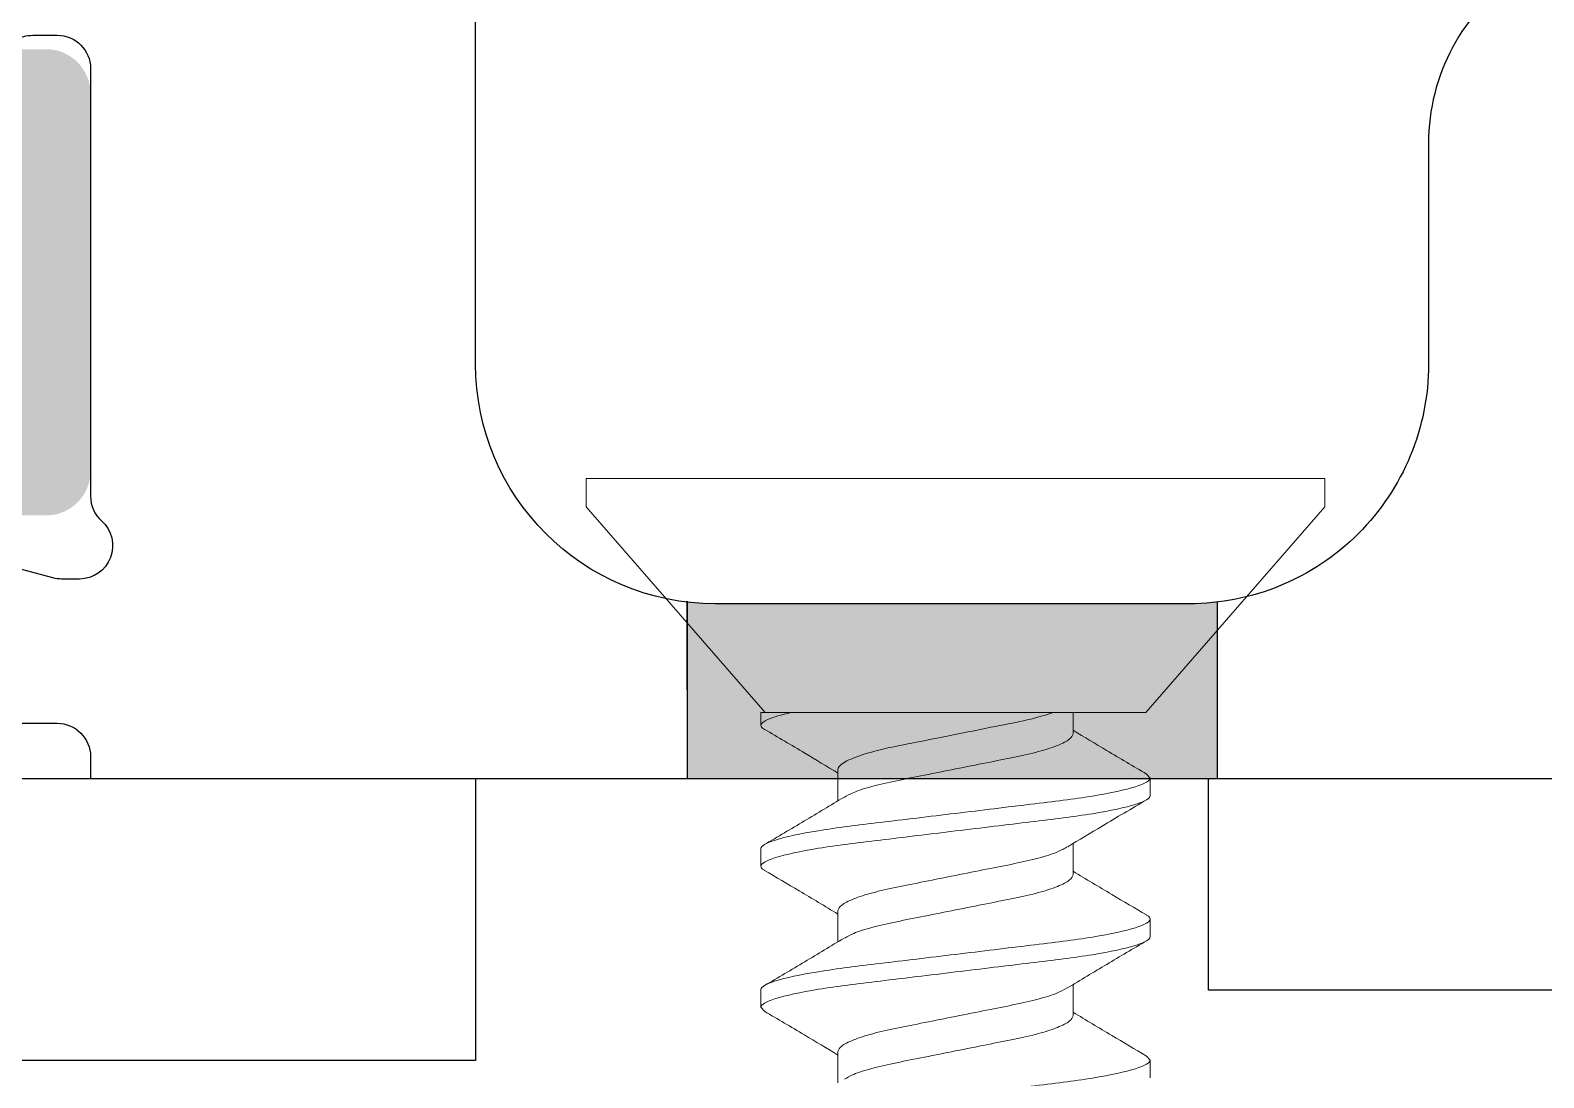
# Model space of a CAD drawing. Extents: x 0 to 79.8, y 0 to 38.2.
# Drawn here: x 10.85 to 11.387, y 29.508 to 29.879 of the extents above; entities that cross this region are included whole.
import ezdxf

# ---------------------------------------------------------------- set-up
doc = ezdxf.new("R2010")
doc.units = 0
doc.header["$MEASUREMENT"] = 0
doc.linetypes.add('SLD-Solid', pattern=[0])
doc.layers.get('0').update_dxf_attribs({"linetype": 'CONTINUOUS'})
for name, color, linetype in [('FRAME', 1, 'CONTINUOUS'), ('I-STRUT', 7, 'CONTINUOUS'), ('TEXT', 7, 'CONTINUOUS'), ('WEEPING', 7, 'CONTINUOUS')]:
    doc.layers.add(name, color=color, linetype=linetype)

# ---------------------------------------------------------------- blocks, each defined once
blk = doc.blocks.new('3749-SILL')
at = {"layer": 'I-STRUT'}
h = blk.add_hatch(color=256, dxfattribs=at)
h.dxf.hatch_style = 1
edge = h.paths.add_edge_path()
edge.add_arc((0.9540000000000077, -0.5239998801021031), 0.06889742808219167, 59.999999999995, 119.9999999999948, ccw=False)
edge.add_line((0.9884487140411125, -0.4643329571275103), (0.985495967123299, -0.4694472648110448))
edge.add_arc((0.9540000000000077, -0.523999880102096), 0.06299193424657525, 30.000000000000625, 59.99999999999619, ccw=False)
edge.add_line((1.008552615291066, -0.4925039129788047), (1.013666922974593, -0.4895511660610055))
edge.add_arc((0.9540000000000077, -0.5239998801021031), 0.06889742808219167, 5.9117155615240335e-12, 30.000000000002785, ccw=False)
edge.add_line((1.022897428082203, -0.523999880102096), (1.01699193424659, -0.523999880102096))
edge.add_arc((0.9540000000000077, -0.523999880102096), 0.06299193424657525, -30.000000000000625, 0, ccw=False)
edge.add_line((1.008552615291066, -0.5554958472253873), (1.013666922974593, -0.5584485941432007))
edge.add_arc((0.9540000000000077, -0.5239998801021031), 0.06889742808219167, 323.1301023541607, 329.99999999999716, ccw=False)
edge.add_arc((1.040613909589055, -0.588960312293878), 0.03936995890410953, 143.1301023541601, 323.1301023541457)
edge.add_arc((0.9540000000000077, -0.5239998801021031), 0.1476373458904107, 323.1301023541566, 343.8304322988947)
edge.add_arc((1.103359578905156, -0.5673068348966197), 0.007873991780821906, 90, 163.8304322988909, ccw=False)
edge.add_line((1.103359578905156, -0.5594328431158004), (1.125148285231191, -0.5594328431158004))
edge.add_arc((1.125148285231191, -0.5909288102390864), 0.03149596712328762, 60.00000000001222, 90, ccw=False)
edge.add_line((1.140896268792829, -0.5636525025935555), (1.213589360971767, -0.6056218789312968))
edge.add_arc((1.21752635686218, -0.5988028020199128), 0.007873991780821906, 239.9999999999947, 270)
edge.add_line((1.21752635686218, -0.606676793800732), (1.225652716438361, -0.606676793800732))
edge.add_arc((1.225652716438361, -0.5909288102390864), 0.01574798356164381, 270, 360)
edge.add_line((1.241400700000014, -0.5909288102390864), (1.241400700000014, -0.4570709499651144))
edge.add_arc((1.225652716438361, -0.4570709499651144), 0.01574798356164381, 0, 90)
edge.add_line((1.225652716438361, -0.4413229664034688), (1.217526356862166, -0.4413229664034759))
edge.add_arc((1.217526356862166, -0.4491969581842881), 0.007873991780821906, 90, 119.9999999999416)
edge.add_line((1.213589360971767, -0.4423778812729111), (1.140896268792829, -0.4843472576106365))
edge.add_arc((1.125148285231191, -0.4570709499651144), 0.03149596712328762, 270, 299.9999999999958, ccw=False)
edge.add_line((1.125148285231191, -0.4885669170883986), (1.103359578905156, -0.4885669170883986))
edge.add_arc((1.103359578905156, -0.4806929253075793), 0.007873991780821906, 196.1695677010595, 270, ccw=False)
edge.add_arc((0.9540000000000077, -0.5239998801021031), 0.1476373458904107, 16.16956770111066, 90)
edge.add_arc((0.9540000000000077, -0.5239998801021031), 0.1476373458904107, 90, 163.8304322988893)
edge.add_arc((0.8046404210948594, -0.4806929253075793), 0.007873991780821906, 270, 343.8304322989405, ccw=False)
edge.add_line((0.8046404210948594, -0.4885669170883986), (0.7828517147688245, -0.4885669170883986))
edge.add_arc((0.7828517147688245, -0.4570709499651144), 0.03149596712328762, 239.9999999999818, 270, ccw=False)
edge.add_line((0.7671037312071718, -0.4843472576106365), (0.6944106390282485, -0.4423778812729111))
edge.add_arc((0.6904736431378353, -0.4491969581842881), 0.007873991780821906, 59.99999999996886, 90)
edge.add_line((0.6904736431378353, -0.4413229664034688), (0.6823472835616542, -0.4413229664034759))
edge.add_arc((0.6823472835616542, -0.4570709499651144), 0.01574798356164381, 90, 180)
edge.add_line((0.6665993000000014, -0.4570709499651144), (0.6665993000000014, -0.5909288102390864))
edge.add_arc((0.6823472835616542, -0.5909288102390864), 0.01574798356164381, 180, 270)
edge.add_line((0.6823472835616542, -0.606676793800732), (0.6904736431378353, -0.606676793800732))
edge.add_arc((0.6904736431378353, -0.5988028020199128), 0.007873991780821906, 270, 300.0000000000052)
edge.add_line((0.6944106390282485, -0.6056218789312968), (0.767103731207186, -0.5636525025935555))
edge.add_arc((0.7828517147688245, -0.5909288102390864), 0.03149596712328762, 90, 119.9999999999878, ccw=False)
edge.add_line((0.7828517147688245, -0.5594328431158004), (0.8046404210948594, -0.5594328431158004))
edge.add_arc((0.8046404210948594, -0.5673068348966197), 0.007873991780821906, 16.1695677011092, 90, ccw=False)
edge.add_arc((0.9540000000000077, -0.5239998801021031), 0.1476373458904107, 196.1695677011054, 216.8698976458435)
edge.add_arc((0.8673860904109603, -0.588960312293878), 0.03936995890410953, 216.8698976458544, 396.8698976458398)
edge.add_arc((0.9540000000000077, -0.5239998801021031), 0.06889742808219167, 209.9999999999977, 216.8698976458392, ccw=False)
edge.add_line((0.8943330770254221, -0.5584485941431936), (0.8994473847089637, -0.5554958472253873))
edge.add_arc((0.9540000000000077, -0.523999880102096), 0.06299193424657525, 180, 210.000000000007, ccw=False)
edge.add_line((0.8910080657534394, -0.523999880102096), (0.8851025719178125, -0.523999880102096))
edge.add_arc((0.9540000000000077, -0.5239998801021031), 0.06889742808219167, 149.9999999999972, 179.9999999999941, ccw=False)
edge.add_line((0.8943330770254221, -0.4895511660610055), (0.8994473847089637, -0.4925039129788047))
edge.add_arc((0.9540000000000077, -0.523999880102096), 0.06299193424657525, 119.99999999999261, 149.999999999993, ccw=False)
edge.add_line((0.9225040328767307, -0.4694472648110448), (0.9195512859589172, -0.4643329571275103))
for points in [[(1.378000000000014, -0.5540004872134574), (1.378000000000014, -0.3659999999999997), (1.378, -0.3119999999999976, 0.414213562373095), (1.358000000000004, -0.2920000000000016), (1.357500000000002, -0.2920000000000087, 0.4142135623732017), (1.337999999999994, -0.3114999999999952), (1.338000000000079, -0.3275000000000006, -0.4142135623732224), (1.31350000000009, -0.3520000000000039), (1.312500000000085, -0.3519999999999897, -0.414213562373095), (1.288000000000096, -0.3275000000000006), (1.288000000000011, -0.0764999999999958, -0.4142135623730526), (1.3125, -0.05200000000000671), (1.313500000000005, -0.0519999999999925, -0.4142135623730949), (1.337999999999994, -0.07650000000001), (1.33799999999998, -0.09250000000000114, 0.4142135623733084), (1.357500000000002, -0.112000000000009), (1.358500000000006, -0.1119999999999948, 0.4142135623733084), (1.378000000000014, -0.09250000000000114), (1.378000000000014, -0.03000000000000114, 0.414213562373017), (1.338000000000008, 0.009999999999990905), (1.315242367150461, 0.009999999999990905), (1.298000000000012, 0.009999999999990905, 0.4142135623731044), (1.173000000000012, -0.1150000000000126)], [(1.214738686567742, -0.4381108614683598, -0.1378721067474893), (1.220889869810634, -0.4363818418366989), (1.229594768500277, -0.436381841836706, -0.414213562373095), (1.241401043983444, -0.448188117319873), (1.241401043983444, -0.599811642884335, 0.213421765283858), (1.245336469144505, -0.6086115210648249, -0.6885002580693733), (1.237465618822384, -0.6292176747285172), (1.23114909415483, -0.6292176747285101, -0.06554346281524685), (1.228093405208057, -0.6288153856468188), (1.152290178489039, -0.6085039722637777, -0.2679491924307935)], [(1.194175942050762, -0.6803782018222595), (1.229594768500277, -0.6803782018222524, -0.4142135623732713), (1.241401043983444, -0.6921844773054335), (1.241401043983444, -0.7000004872134671), (1.89800000000001, -0.70000048721346, 0.4142135623733031), (1.908000000000015, -0.6900004872134691), (1.908000000000015, -0.656000487213463, 0.4142135623734073), (1.89800000000001, -0.646000487213465), (1.788000000000011, -0.6460004872134721, -0.414213562372991), (1.77800000000002, -0.6360004872134599), (1.77800000000002, -0.4746324154477151, -0.5285491067761589), (1.791654390344974, -0.4653240626822353), (1.886152975448056, -0.5024235072041847, 0.5285491067762694), (1.908000000000001, -0.4875301427794199), (1.908000000000015, 0, 0.4142135623734073)], [(1.748000000000019, -0.4147658972593291, 0.2504916501726727), (1.716000000000008, -0.474632415447708), (1.716000000000008, -0.5530004872134668, -0.4142135623731071), (1.631000000000014, -0.6380004872134695), (1.462999999999994, -0.6380004872134624, -0.4142135623730828), (1.377999999999986, -0.5530004872134597)]]:
    blk.add_lwpolyline(points, format="xyb")
blk = doc.blocks.new('25559')
at = {"color": 7, "linetype": 'SLD-Solid', "lineweight": 15}
for p, q in [((0.00999998447932171, 0.1309999983434977), (0, 0.1309999983434977)), ((0, 0), (0, 0.1309999983434977)), ((0.08299998117713869, 0.06754206599828194), (0.00999998447932171, 0.1309999983434977)), ((0.08299998117713869, 0.06754206599828194), (0.08299998117713869, -0.05314670187809156)), ((0.1062499725912502, 0.06899999832279491), (0.1048150758339688, 0.06775008276193262)), ((0.1062499725912502, 0.06899999832279491), (0.1124999537242672, 0.06899999832279491)), ((0.1562499683203669, 0.06899999832279491), (0.1624999494533839, 0.06899999832279491)), ((0.2062499640494835, 0.06899999832279491), (0.2048183672540773, 0.06775296564529754)), ((0.2062499640494835, 0.06899999832279491), (0.2124999451825005, 0.06899999832279491)), ((0.09049998786974811, 0.04172019887803913), (0.08299998117713869, 0.04172019887803913)), ((0.1404999835988647, 0.04172019887803913), (0.1294517845619367, 0.04172019887803913)), ((0.1904999793279814, 0.04172019887803913), (0.1794554469153624, 0.04172019887803913)), ((0, -0.1309999983434977), (0, 0)), ((0.1032499405812075, -0.04172019887803913), (0.1142936663364793, -0.04172019887803913)), ((0.1532499363103241, -0.04172019887803913), (0.1642914620910076, -0.04172019887803913)), ((0.2032500053719275, -0.04172019887803913), (0.214293804459686, -0.04172019887803913)), ((0.08299998117713869, -0.06899999832279491), (0.08299998117713869, -0.05832793077408382)), ((0.00999998447932171, -0.1309999983434977), (0.08299998117713869, -0.06754206599828194)), ((0.08749995585971249, -0.06899999832279491), (0.08299998117713869, -0.06899999832279491)), ((0.137499951588822, -0.06899999832279491), (0.131249970455805, -0.06899999832279491)), ((0.1874999473179457, -0.06899999832279491), (0.1812499661849216, -0.06899999832279491)), ((0.1889305907910241, -0.06775380438560319), (0.1874999473179457, -0.06899999832279491)), ((0, -0.1309999983434977), (0.00999998447932171, -0.1309999983434977))]:
    blk.add_line(p, q, dxfattribs=at)
for points, knots in [([(0.1048160291562823, 0.06776498300646949), (0.1020266228155577, 0.06302722844000641), (0.09690098785342371, 0.05432143319850979), (0.09167417840533432, 0.04566550878016074), (0.08929183515977002, 0.04172019887803913)], [0, 0, 0, 0, 0.5442069833947524, 1, 1, 1, 1]), ([(0.1312499724269856, -0.0689999999999884), (0.1303478626313748, -0.0689999999999884), (0.1292963103142384, -0.06732069762327342), (0.1270932361714685, -0.06032598277693069), (0.1259478589153744, -0.05501784534993703), (0.1243607226230026, -0.04534187172058068), (0.1238533182178685, -0.04184291922157968), (0.1229053203646373, -0.0345452344224384), (0.1224642237022593, -0.0307540005592557), (0.1209795177337369, -0.01846063513988838), (0.1198664273954506, -0.009244247138866513), (0.1176335174585219, 0.009244247138866513), (0.1165204271202356, 0.01846063513988838), (0.1150357211517132, 0.0307540005592557), (0.1145946244893281, 0.0345452344224384), (0.113646626636104, 0.04184291922157968), (0.1131392222309699, 0.04534187172058068), (0.1115520859385981, 0.05501784534993703), (0.110406708682504, 0.06032598277693069), (0.1082036345397341, 0.06732069762327342), (0.1071520822225978, 0.0689999999999884), (0.106249972426987, 0.0689999999999884)], [0, 0, 0, 0, 0.1249999999999997, 0.1249999999999997, 0.2499999999999994, 0.2499999999999994, 0.3124999999999994, 0.3124999999999994, 0.3749999999999994, 0.3749999999999994, 0.4999999999999997, 0.4999999999999997, 0.625, 0.625, 0.6875, 0.6875, 0.7499999999999999, 0.7499999999999999, 0.875, 0.875, 1, 1, 1, 1]), ([(0.137499972426987, -0.0689999999999884), (0.1365978626313762, -0.0689999999999884), (0.1355463103142398, -0.06732069762327342), (0.1333432361714699, -0.06032598277693069), (0.1321978589153758, -0.05501784534993703), (0.130610722623004, -0.04534187172058068), (0.1301033182178699, -0.04184291922157968), (0.1291553203646387, -0.0345452344224384), (0.1287142237022607, -0.0307540005592557), (0.1272295177337384, -0.01846063513988838), (0.1261164273954449, -0.009244247138866513), (0.1238835174585233, 0.009244247138866513), (0.122770427120237, 0.01846063513988838), (0.1212857211517147, 0.0307540005592557), (0.1208446244893295, 0.0345452344224384), (0.1198966266361055, 0.04184291922157968), (0.1193892222309714, 0.04534187172058068), (0.1178020859385995, 0.05501784534993703), (0.1166567086825054, 0.06032598277693069), (0.1144536345397356, 0.06732069762327342), (0.1134020822225921, 0.0689999999999884), (0.1124999724269884, 0.0689999999999884)], [0, 0, 0, 0, 0.125, 0.125, 0.25, 0.25, 0.3125000000000002, 0.3125000000000002, 0.3750000000000003, 0.3750000000000003, 0.5000000000000006, 0.5000000000000006, 0.6250000000000008, 0.6250000000000008, 0.6875000000000007, 0.6875000000000007, 0.7500000000000006, 0.7500000000000006, 0.8750000000000003, 0.8750000000000003, 1, 1, 1, 1]), ([(0.1306218777115902, 0.03977548092692018), (0.1281694676207579, 0.04383697777072371), (0.1225776784271204, 0.0530976777842227), (0.1170747309186098, 0.06243605763771143), (0.1139852298995621, 0.06767887233456804)], [0, 0, 0, 0, 0.4385734164694634, 1, 1, 1, 1]), ([(0.1547811919544628, 0.06770675701241657), (0.1523742434776736, 0.06361965888530108), (0.1472537726342509, 0.05492488747830748), (0.14205139734689, 0.04629401160681823), (0.1392944708583883, 0.04172019887803913)], [0, 0, 0, 0, 0.4700638965425827, 1, 1, 1, 1]), ([(0.1562499683203669, 0.06899999832279491), (0.1557826036316285, 0.06899356492706943), (0.1553098066141558, 0.0689870567539117), (0.1547862541294975, 0.06770622490131473), (0.1547802386321422, 0.06769150843857119)], [0, 0, 0, 0, 0.9885102305213792, 1, 1, 1, 1]), ([(0.1812499724269827, -0.0689999999999884), (0.180347862631379, -0.0689999999999884), (0.1792963103142355, -0.06732069762327342), (0.1770932361714657, -0.06032598277693069), (0.1759478589153716, -0.05501784534993703), (0.1743607226230068, -0.04534187172058068), (0.1738533182178656, -0.04184291922157968), (0.1729053203646416, -0.0345452344224384), (0.1724642237022564, -0.0307540005592557), (0.1709795177337341, -0.01846063513988838), (0.1698664273954478, -0.009244247138866513), (0.1676335174585262, 0.009244247138866513), (0.1665204271202327, 0.01846063513988838), (0.1650357211517104, 0.0307540005592557), (0.1645946244893324, 0.03454523442246682), (0.1636466266361083, 0.04184291922157968), (0.1631392222309671, 0.04534187172058068), (0.1615520859385953, 0.05501784534993703), (0.1604067086825012, 0.06032598277693069), (0.1582036345397384, 0.06732069762327342), (0.1571520822225949, 0.0689999999999884), (0.1562499724269841, 0.0689999999999884)], [0, 0, 0, 0, 0.1249999999999999, 0.1249999999999999, 0.2499999999999998, 0.2499999999999998, 0.3124999999999997, 0.3124999999999997, 0.3749999999999997, 0.3749999999999997, 0.4999999999999997, 0.4999999999999997, 0.6249999999999997, 0.6249999999999997, 0.6874999999999997, 0.6874999999999997, 0.7499999999999998, 0.7499999999999998, 0.8749999999999999, 0.8749999999999999, 1, 1, 1, 1]), ([(0.1874999724269841, -0.0689999999999884), (0.1865978626313733, -0.0689999999999884), (0.185546310314237, -0.06732069762327342), (0.1833432361714671, -0.06032598277693069), (0.182197858915373, -0.05501784534993703), (0.1806107226230012, -0.04534187172058068), (0.1801033182178671, -0.04184291922157968), (0.179155320364643, -0.0345452344224384), (0.1787142237022579, -0.0307540005592557), (0.1772295177337355, -0.01846063513988838), (0.1761164273954492, -0.009244247138866513), (0.1738835174585205, 0.009244247138866513), (0.1727704271202342, 0.01846063513988838), (0.1712857211517118, 0.0307540005592557), (0.1708446244893338, 0.03454523442246682), (0.1698966266361026, 0.04184291922157968), (0.1693892222309685, 0.04534187172058068), (0.1678020859386038, 0.05501784534993703), (0.1666567086825026, 0.06032598277693069), (0.1644536345397398, 0.06732069762327342), (0.1634020822225963, 0.0689999999999884), (0.1624999724269856, 0.0689999999999884)], [0, 0, 0, 0, 0.125, 0.125, 0.2500000000000001, 0.2500000000000001, 0.3125000000000001, 0.3125000000000001, 0.3750000000000002, 0.3750000000000002, 0.5000000000000001, 0.5000000000000001, 0.625, 0.625, 0.6875, 0.6875, 0.75, 0.75, 0.875, 0.875, 1, 1, 1, 1]), ([(0.1806655796024756, 0.03970732754757478), (0.177868649567813, 0.04434089766041893), (0.1722476280134018, 0.05365303530970778), (0.1667196640270348, 0.06303658527158973), (0.163942326124257, 0.06775103150096129)], [0, 0, 0, 0, 0.4975839369380017, 1, 1, 1, 1]), ([(0.2048195405738511, 0.06777072585677502), (0.2023926080985703, 0.06364931578599453), (0.1972661292341868, 0.05494354344392605), (0.1920410794012426, 0.046281522272551), (0.189289626643415, 0.04172019887803913)], [0, 0, 0, 0, 0.4734111930410915, 1, 1, 1, 1]), ([(0.231249972426987, -0.0689999999999884), (0.2303478626313762, -0.0689999999999884), (0.2292963103142398, -0.06732069762327342), (0.2270932361714699, -0.06032598277693069), (0.2259478589153758, -0.05501784534993703), (0.224360722623004, -0.04534187172058068), (0.2238533182178699, -0.04184291922157968), (0.2229053203646387, -0.03454523442246682), (0.2224642237022607, -0.0307540005592557), (0.2209795177337384, -0.01846063513988838), (0.219866427395452, -0.009244247138866513), (0.2176335174585233, 0.009244247138866513), (0.216520427120237, 0.01846063513988838), (0.2150357211517147, 0.0307540005592557), (0.2145946244893366, 0.0345452344224384), (0.2136466266361055, 0.04184291922157968), (0.2131392222309714, 0.04534187172058068), (0.2115520859385995, 0.05501784534993703), (0.2104067086825054, 0.06032598277693069), (0.2082036345397356, 0.06732069762327342), (0.2071520822225921, 0.0689999999999884), (0.2062499724269884, 0.0689999999999884)], [0, 0, 0, 0, 0.1249999999999998, 0.1249999999999998, 0.2499999999999996, 0.2499999999999996, 0.3124999999999995, 0.3124999999999995, 0.3749999999999995, 0.3749999999999995, 0.4999999999999996, 0.4999999999999996, 0.6249999999999996, 0.6249999999999996, 0.6874999999999997, 0.6874999999999997, 0.7499999999999998, 0.7499999999999998, 0.8749999999999999, 0.8749999999999999, 1, 1, 1, 1]), ([(0.1130907935655046, -0.03950921525284912), (0.1125073452438059, -0.03851651032400127), (0.1111956840882726, -0.03628479168557419), (0.1091269862224351, -0.02975356060733247), (0.1071673507242892, -0.02110528934093736), (0.1052033328979007, -0.01096732637435593), (0.102999973244394, -1.198475189312376e-06), (0.1007964813073272, 0.01097200948990462), (0.09883325004233257, 0.02108959121338216), (0.09687015381283004, 0.02981281763035781), (0.09466668896600794, 0.0365240139580294), (0.0924630845563712, 0.04090436606102799), (0.09114619401027824, 0.04145164553597169), (0.09049998786974811, 0.04172019887803913)], [0, 0, 0, 0, 0.07545212249771337, 0.1696253369889661, 0.2603617256972677, 0.3510979856770322, 0.4452713210163289, 0.5394445376135186, 0.630180908448421, 0.7209171863016065, 0.8150904007928592, 0.909263743441154, 1, 1, 1, 1]), ([(0.1306049379072789, 0.03961351238132238), (0.131206325001358, 0.03859233054353695), (0.1325358384962243, 0.03633475792938157), (0.1346230343335222, 0.02975592283573292), (0.1365825199355157, 0.02110465337258915), (0.1385467209389759, 0.01096751838585419), (0.1407499174001501, 1.14018908448088e-06), (0.1429534495917153, -0.01097199591995945), (0.1449166800108159, -0.02108959402798405), (0.1468797405567273, -0.02981282348642367), (0.1490833578561208, -0.03652400451875337), (0.1512868113465373, -0.04090436930258079), (0.1526037205832296, -0.04145164648733157), (0.1532499363103241, -0.04172019887803913)], [0, 0, 0, 0, 0.07760056615447869, 0.1715550615046566, 0.2620804884269823, 0.352606008114956, 0.446560387099984, 0.5405147660850068, 0.6310402857729805, 0.7215657126953061, 0.8155202080454841, 0.9094745943225269, 1, 1, 1, 1]), ([(0.1629841638596972, -0.03930430595329426), (0.162436042826954, -0.0383677470985333), (0.1611596290137953, -0.03618677503638423), (0.159126892634248, -0.02974874088039314), (0.1571673705650483, -0.0211065587771202), (0.1552033196710312, -0.01096697218258669), (0.1529999800894615, -1.293596852747214e-06), (0.1507964432152846, 0.010972024483209), (0.1488333692238442, 0.02108960038066243), (0.1468701161577854, 0.02981281131016544), (0.1446666939855064, 0.03652401494900914), (0.1424630780615246, 0.0409043658238204), (0.1411461890073156, 0.04145164545789726), (0.1404999835988647, 0.04172019887803913)], [0, 0, 0, 0, 0.07120162391329521, 0.1658077885249553, 0.2569613269570803, 0.3481147360688541, 0.442721022084144, 0.5373271888114216, 0.6284805979231954, 0.7196341363553204, 0.8142403009669805, 0.9088465943248694, 1, 1, 1, 1]), ([(0.1806393265724182, 0.0395472931462848), (0.1812293252244928, 0.03854418328901943), (0.1825475060829049, 0.03630302526588025), (0.1846230518067244, 0.02975444054027321), (0.1865825099389156, 0.021105043814174), (0.1885467182606249, 0.01096740933749629), (0.1907499127212233, 1.169903072195666e-06), (0.1929534453306871, -0.01097200355866335), (0.1949166760763177, -0.02108959201459015), (0.1968797349049822, -0.0298128240538631), (0.1990833589867975, -0.03652400434424408), (0.2012867881198019, -0.04090437116039425), (0.2026037589958847, -0.04145164698678627), (0.2032500053719275, -0.04172019887803913)], [0, 0, 0, 0, 0.07623768213881528, 0.1703309879313312, 0.2609901591147173, 0.3516494232008056, 0.4457426124562486, 0.5398358017116913, 0.6304950657977796, 0.7211542369811658, 0.8152475427736816, 0.9093407393319153, 1, 1, 1, 1]), ([(0.2130528721283724, -0.03943639151077605), (0.2124819861121807, -0.03846360899368051), (0.2111828689382307, -0.03624992983773723), (0.2091269446504427, -0.02975188034437792), (0.207167351457997, -0.02110573183378506), (0.2052033195817486, -0.0109672031420871), (0.2029999745310676, -1.230671841767617e-06), (0.2007964398188804, 0.01097200833555689), (0.1988333627840007, 0.02108960453446684), (0.1968701198525835, 0.02981281052788631), (0.1946666597418627, 0.03652401083121504), (0.1924631882097501, 0.0409043700536813), (0.1911462229486887, 0.0414516466224768), (0.1904999793279814, 0.04172019887803913)], [0, 0, 0, 0, 0.07394596321695189, 0.1682725938896807, 0.25915679989775, 0.3500408769675726, 0.4443676286852184, 0.5386942614673136, 0.6295783385371362, 0.7204625445452055, 0.8147891752179344, 0.9091158153209342, 1, 1, 1, 1]), ([(0.1032499715017252, -0.04172019978079788), (0.1025178766126871, -0.04172019923819903), (0.101688679931577, -0.04106058506556565), (0.09993529019534719, -0.03828354807268397), (0.09901302149893354, -0.03616503317334718), (0.09721926123090441, -0.03076611134187601), (0.09635003873690096, -0.02749489737703925), (0.09478388551168848, -0.02041407912841464), (0.09406422843743201, -0.01659257074567222), (0.0923722853587492, -0.008121986354382216), (0.09146248005107083, -0.003567115250660891), (0.08965112297936173, 0.005501306218064883), (0.0887519973443176, 0.01000271035272249), (0.08709769764893593, 0.01828483600735353), (0.08640004365339848, 0.02198864416888568), (0.08478812933741153, 0.02890614207194631), (0.08390268504308551, 0.03204759030529658), (0.08299997242697543, 0.03458191682040024)], [0, 0, 0, 0, 0.125, 0.125, 0.25, 0.25, 0.3749999999999999, 0.3749999999999999, 0.4999999999999999, 0.4999999999999999, 0.6249999999999999, 0.6249999999999999, 0.7499999999999999, 0.7499999999999999, 0.875, 0.875, 1, 1, 1, 1]), ([(0.08896293895920593, -0.06771653773276398), (0.09175466451451797, -0.06297307077241499), (0.09686977438958877, -0.05428190317360304), (0.1020882143795134, -0.0456437976636721), (0.1044585332861061, -0.04172019887803913)], [0, 0, 0, 0, 0.5457801735439989, 0.9999999999999999, 0.9999999999999999, 0.9999999999999999, 0.9999999999999999]), ([(0.1130646872004206, -0.03967633082228872), (0.1158665376417574, -0.04431721920090581), (0.1214988281222062, -0.05364635078117885), (0.1270331876785633, -0.06304107358599254), (0.1298144137061499, -0.06776227887104369)], [0, 0, 0, 0, 0.4974619918953903, 1, 1, 1, 1]), ([(0.1389683612922994, -0.06770744450449229), (0.1413752234173344, -0.0636204322994729), (0.1464957223408589, -0.05492548406022024), (0.1516983092625139, -0.04629432793021238), (0.1544554490508006, -0.04172019887803913)], [0, 0, 0, 0, 0.4700444548444323, 1, 1, 1, 1]), ([(0.1629601841367148, -0.03950790443465735), (0.1657745009840497, -0.04416449100199316), (0.1714354711451023, -0.05353116825972393), (0.176986221333074, -0.06295939834669184), (0.1797774498622218, -0.06770044125207164)], [0, 0, 0, 0, 0.497143911250344, 1, 1, 1, 1]), ([(0.1889293441387565, -0.06777242167052577), (0.1917133855018349, -0.06304474635302881), (0.1968431779050022, -0.05433367142066459), (0.2020678480405351, -0.0456781808709934), (0.2044569847621318, -0.04172019887803913)], [0, 0, 0, 0, 0.5427200838294082, 1, 1, 1, 1]), ([(0.08749997242698271, -0.0689999999999884), (0.0868536583318118, -0.0689999999999884), (0.08613213489268645, -0.0681545776005521), (0.08460428207708048, -0.06458804985990696), (0.08379889354945647, -0.06186479875020723), (0.08299997242698254, -0.05832792912167406)], [0, 0, 0, 0, 0.5, 0.5, 1, 1, 1, 1]), ([(0.08896359895157957, -0.06770628951781532), (0.08895961359441173, -0.06771604769082273), (0.08843915604362707, -0.06899039139463525), (0.08796775108098842, -0.06899521332044856), (0.08749995585971249, -0.06899999832279491)], [0, 0, 0, 0, 0.007657410596664246, 1, 1, 1, 1]), ([(0.1389692412821333, -0.06769254884324027), (0.1389633725766686, -0.06770691589574085), (0.1384403320762573, -0.06898736017362239), (0.1379674890970719, -0.06899371489939199), (0.137499951588822, -0.06899999832279491)], [0, 0, 0, 0, 0.01122036526087231, 0.9999999999999999, 0.9999999999999999, 0.9999999999999999, 0.9999999999999999])]:
    blk.add_open_spline(points, degree=3, knots=knots, dxfattribs=at)
blk.add_open_spline([(0.08299997242698254, -0.05832792912167406), (0.08299997242698254, -0.05667428523614149), (0.08299997242698964, -0.05494635566597594), (0.08299997242698964, -0.05314670373527974)], degree=3, dxfattribs=at)

msp = doc.modelspace()

# ---------------------------------------------------------------- hatches: boundary and pattern name
at = {"layer": 'WEEPING'}
msp.add_hatch(color=7, dxfattribs=at).paths.add_polyline_path([(11.08289778230088, 29.67664965454845, 0.02865575135949125), (11.09289778230087, 29.67577223885526), (11.16911750032435, 29.67577223885526), (11.26089778230087, 29.67577223885526, 0.02948858107428266), (11.27089778230086, 29.67636252377458), (11.27089778230086, 29.6137722388553), (11.08289778230088, 29.6137722388553)])

# ---------------------------------------------------------------- linework, layer by layer
at = {"layer": 'TEXT'}
msp.add_lwpolyline([(10.62389818853205, 29.61377235875904), (11.00789818853207, 29.61377235875907), (11.00789818853207, 29.51377223885533), (10.77139818853205, 29.51377223885533, 0.414213562373095)], format="xyb", dxfattribs=at)
msp.add_lwpolyline([(10.77139818853205, 29.23877235875907), (11.46289798541644, 29.23877235875907), (11.46289798541644, 29.53877235875905), (11.26789798541645, 29.53877235875905), (11.26789798541645, 29.61377235875907), (11.53789798541646, 29.6137723587591), (11.53789798541646, 29.16377235875905), (11.41289798541646, 29.16377235875905), (11.41289798541646, 28.5737723587591), (11.33789798541645, 28.5737723587591), (11.33789798541645, 29.16377235875905), (10.63389818853206, 29.16377235875905)], dxfattribs=at)
at = {"layer": 'WEEPING', "color": 7}
for p, q in [((11.08289778230088, 29.67664965454845), (11.08289778230088, 29.6137722388553)), ((11.08289778230088, 29.64521094670182), (11.08289778230088, 29.67664965454845)), ((11.08289778230088, 29.67664965454845), (11.08289778230088, 29.66093030062514)), ((11.08289778230088, 29.66093030062514), (11.08289778230088, 29.67664965454845)), ((11.27089778230086, 29.67636252377458), (11.27089778230086, 29.6137722388553))]:
    msp.add_line(p, q, dxfattribs=at)

# ---------------------------------------------------------------- block references
at = {"layer": 'FRAME'}
msp.add_blockref('3749-SILL', (9.629898188532053, 30.31377272606876), dxfattribs=at)
at = {"layer": 'TEXT', "rotation": 270}
msp.add_blockref('25559', (11.17812081236249, 29.72020132527129), dxfattribs=at)

doc.saveas('drawing.dxf')
